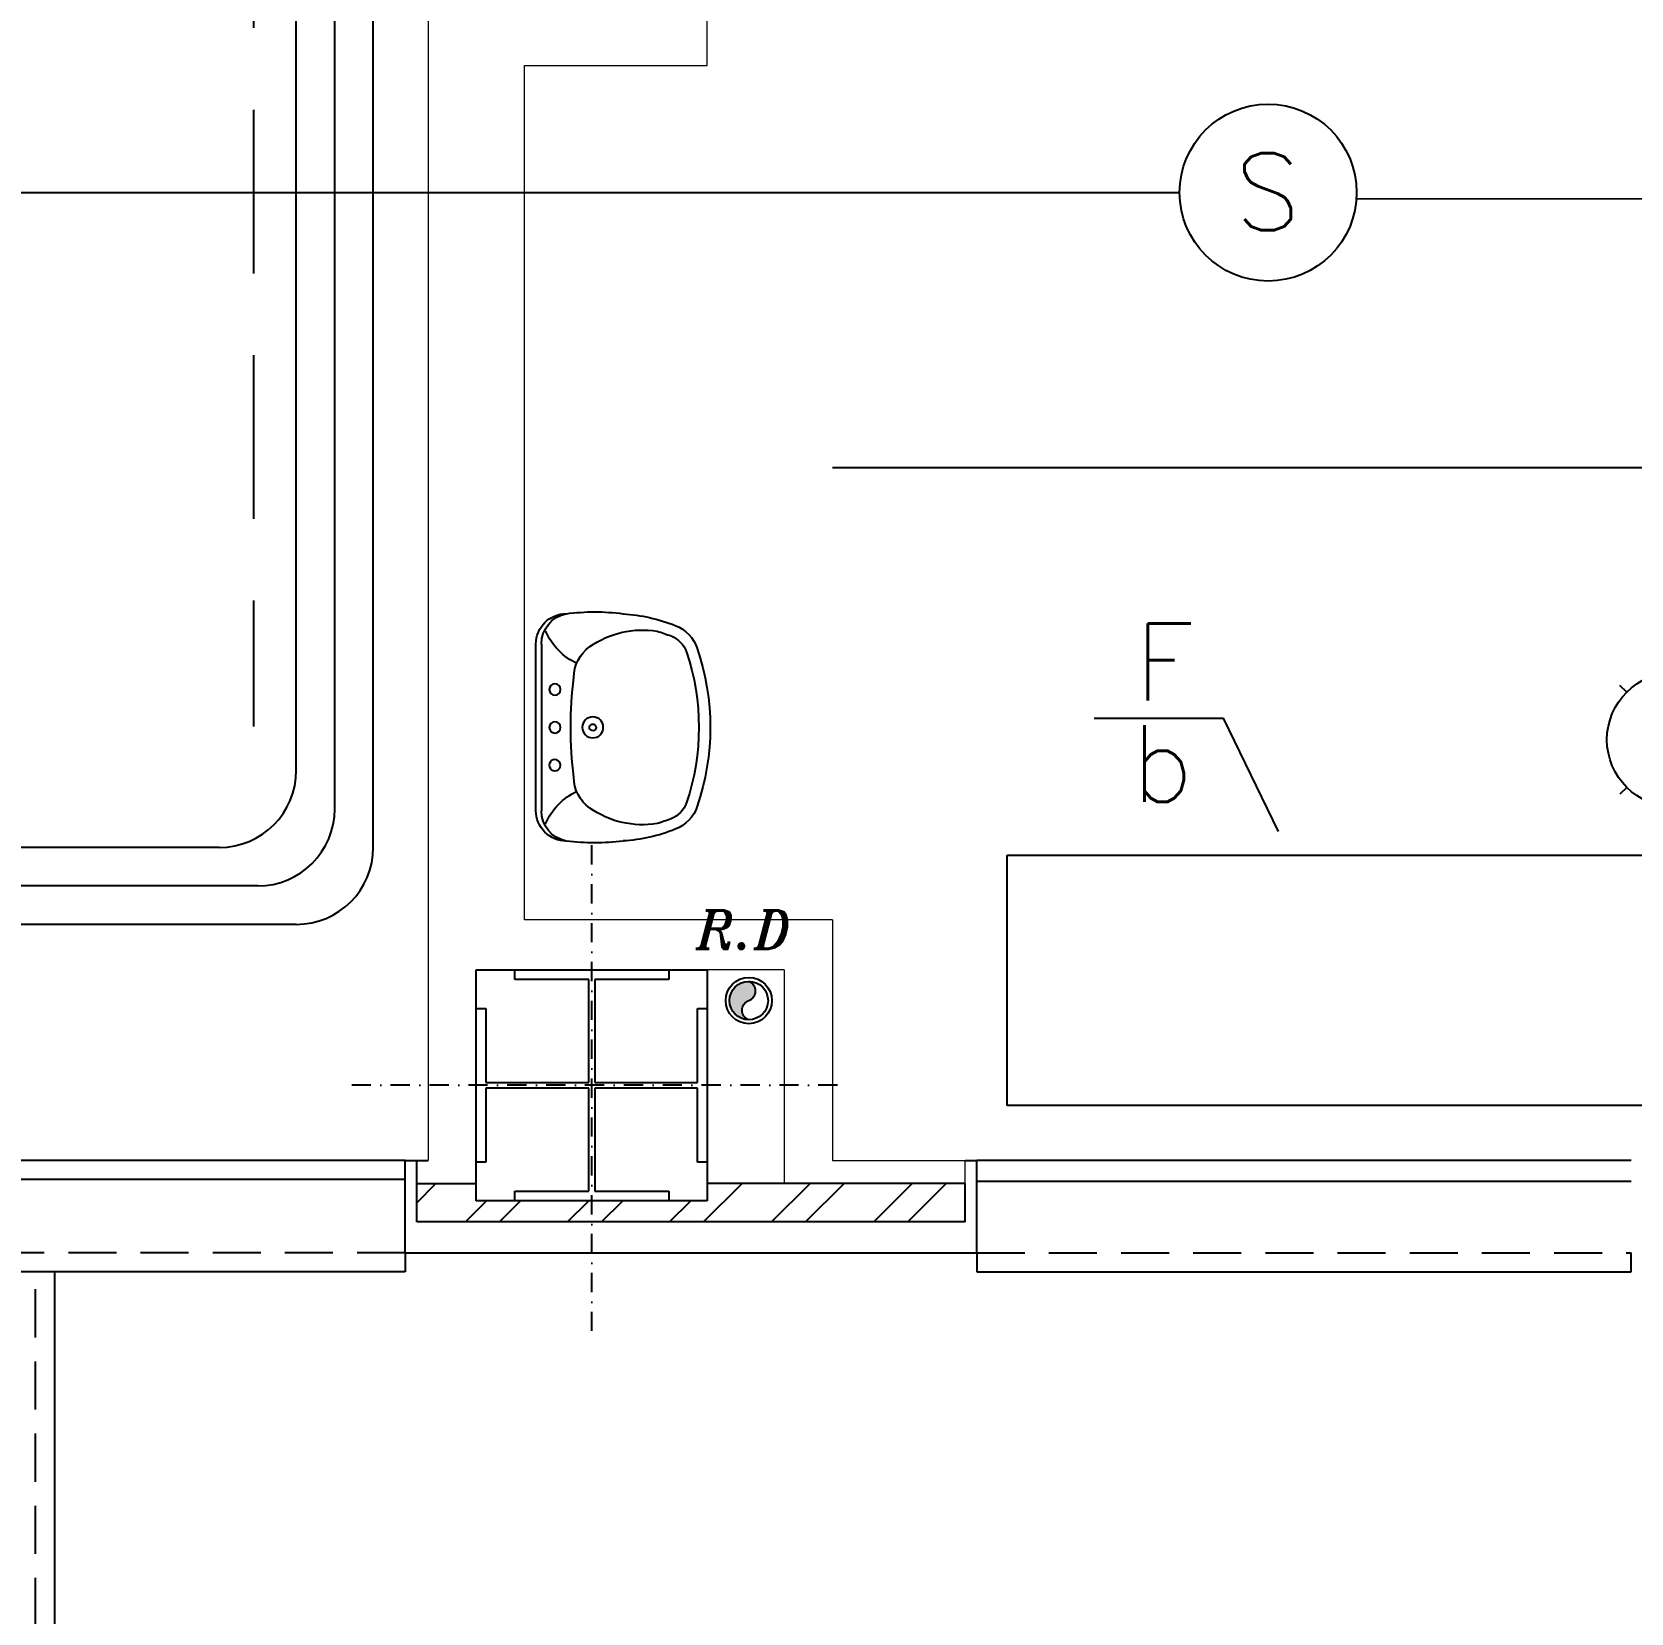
# Model space of a CAD drawing. Header units: inches. Extents: x 567429 to 582707, y 126347 to 133675.
# Drawn here: x 576797.5 to 577213, y 128903.2 to 129314 of the extents above; entities that cross this region are included whole.
import ezdxf
from ezdxf.enums import TextEntityAlignment as Align

# ---------------------------------------------------------------- set-up
doc = ezdxf.new("R2010")
doc.units = ezdxf.units.IN
doc.header["$MEASUREMENT"] = 0
for name, pattern in [('DASHDOT2', [0.5, 0.25, -0.125, 0, -0.125]), ('DASHED', [0.75, 0.5, -0.25]), ('HIDDEN', [0.375, 0.25, -0.125])]:
    doc.linetypes.add(name, pattern=pattern)
for name, color, linetype in [('2', 1, 'Continuous'), ('FIRE', 3, 'Continuous'), ('FIRE WIRE', 4, 'Continuous'), ('hatch lika', 1, 'Continuous'), ('L.C C.T', 5, 'Continuous'), ('mobl', 11, 'Continuous'), ('nama', 2, 'Continuous'), ('navdan', 30, 'Continuous'), ('RD', 30, 'Continuous'), ('SOTOON', 2, 'Continuous'), ('wall kanaf', 4, 'Continuous'), ('wall lika', 1, 'Continuous'), ('win', 1, 'Continuous')]:
    doc.layers.add(name, color=color, linetype=linetype)
doc.styles.add('ITALICT', font='italict', dxfattribs={"height": 22.5})
doc.styles.add('ROMANS', font='romans.shx')
doc.linetypes.add('ZIGZAG', pattern='A,0.0001,-0.2,[131,ltypeshp.shx,S=0.2,R=0,X=-0.2,Y=0],-0.4,[131,ltypeshp.shx,S=0.2,R=180,X=0.2,Y=0],-0.2', length=0.8001)

# ---------------------------------------------------------------- blocks, each defined once
blk = doc.blocks.new('navdan122')
at = {"layer": 'navdan'}
blk.add_hatch(color=21, dxfattribs=at).paths.add_polyline_path([(0, 5, 0.414214), (-5, 0, 0.414214), (0, -5, -0.700791), (0, 0, 0.700791)])
at = {"layer": 'navdan', "color": 21}
blk.add_lwpolyline([(0, -5, -0.700791), (0, 0, 0.700791), (0, 5, 2.49001)], format="xyb", dxfattribs=at)
for radius in [6, 5]:
    blk.add_circle((0, 0), radius, dxfattribs=at)
at = {"layer": 'navdan', "color": 21, "style": 'ITALICT'}
blk.add_text('R.D', height=10, dxfattribs=at).set_placement((-13.72, 13.44))
blk = doc.blocks.new('S&H')
at = {"layer": 'FIRE'}
blk.add_circle((0, 0), 22.99, dxfattribs=at)
at = {"layer": 'FIRE', "color": 2, "style": 'ROMANS'}
blk.add_text('S', height=20, dxfattribs=at).set_placement((-0.14, 0.2), align=Align.MIDDLE)

msp = doc.modelspace()

# ---------------------------------------------------------------- linework, layer by layer
at = {"layer": '2', "color": 15}
msp.add_line((576803.49, 128374.79), (576803.49, 128991.79), dxfattribs=at)
at = {"layer": 'FIRE', "color": 30}
for p in [(577073.5, 129135.71), (577121.42, 129106.25)]:
    msp.add_line(p, (577107.08, 129135.71), dxfattribs=at)
at = {"layer": 'FIRE WIRE', "color": 1, "linetype": 'DASHED', "ltscale": 85}
msp.add_line((576855.09, 129803.75), (576855.09, 129133.53), dxfattribs=at)
at = {"layer": 'FIRE WIRE'}
for p, q in [((577095.72, 129272.21, 0), (576788.95, 129272.21, 0)), ((577141.64, 129270.66, 0), (577411.06, 129270.51))]:
    msp.add_line(p, q, dxfattribs=at)
at = {"layer": 'hatch lika', "color": 15}
for p, q in [((576897.49, 129009.79), (576902.49, 129014.79)), ((576972.04, 129004.79), (576982.04, 129014.79)), ((576972.99, 129014.58), (576973.2, 129014.79)), ((576989.71, 129004.79), (576999.71, 129014.79)), ((576998.55, 129004.79), (577008.55, 129014.79)), ((577016.23, 129004.79), (577026.23, 129014.79)), ((577025.07, 129004.79), (577035.07, 129014.79)), ((576910.16, 129004.79), (576915.67, 129010.29)), ((576919, 129004.79), (576924.5, 129010.29)), ((576936.68, 129004.79), (576942.18, 129010.29)), ((576945.52, 129004.79), (576951.02, 129010.29)), ((576963.2, 129004.79), (576968.7, 129010.29))]:
    msp.add_line(p, q, dxfattribs=at)
at = {"layer": 'L.C C.T', "color": 2, "ltscale": 7}
for p, q in [((576866.21, 129122.1), (576866.21, 131028.04)), ((576886.21, 129102.1), (576886.21, 129942.76)), ((576846.21, 129102.1), (574352.63, 129102.1)), ((576866.21, 129082.1), (574372.63, 129082.1))]:
    msp.add_line(p, q, dxfattribs=at)
at = {"layer": 'L.C C.T'}
for p, q in [((576876.21, 129112.1), (576876.21, 129952.76)), ((576856.21, 129092.1), (574362.63, 129092.1))]:
    msp.add_line(p, q, dxfattribs=at)
at = {"layer": 'L.C C.T', "color": 2, "ltscale": 7}
for centre in [(576846.21, 129122.1, 0), (576866.21, 129102.1, 0)]:
    msp.add_arc(centre, 20, 270, 0, dxfattribs=at)
at = {"layer": 'L.C C.T'}
msp.add_arc((576856.21, 129112.1, 0), 20, 270, 0, dxfattribs=at)
at = {"layer": 'mobl', "color": 15, "linetype": 'ZIGZAG', "ltscale": 20}
msp.add_line((577005.49, 129200.79), (577252.99, 129200.79), dxfattribs=at)
at = {"layer": 'mobl', "color": 15}
for p, q in [((576928.49, 129111.64), (576928.49, 129154.94)), ((576929.96, 129154.94), (576929.96, 129111.64)), ((577211.87, 129142.44), (577210.1, 129144.21)), ((577211.87, 129117.69), (577210.1, 129115.92)), ((577050.87, 129100.05), (577245.87, 129100.05)), ((577050.87, 129035.05), (577050.87, 129100.05)), ((577245.87, 129035.05), (577050.87, 129035.05))]:
    msp.add_line(p, q, dxfattribs=at)
msp.add_circle((577224.24, 129130.07), 17.5, dxfattribs=at)
at = {"layer": 'mobl', "color": 15, "extrusion": (0, 0, -1)}
for centre, major_axis, start_param, end_param in [((576936.36, 129154.94), (-5.57, 5.57), 5.497787, 7.068583), ((576937.77, 129155.12), (5.53, 5.53), 3.90302, 5.315595), ((576943.74, 129106.36), (40.26, 40.26), -0.915396, -0.6554), ((576948.19, 129117.91), (31.81, 31.81), -0.720194, -0.410464), ((576946.02, 129164.68), (11.53, 11.53), 2.786218, 3.527314), ((576956.11, 129134.96), (16.7, 16.7), -1.399812, -0.621079), ((576948.19, 129117.91), (-29.73, 29.73), 1.069606, 1.160332), ((576948.19, 129117.91), (-29.73, 29.73), 1.069606, 1.160332), ((576961.06, 129150.62), (-4.87, 4.87), 1.160332, 2.030166), ((576961.06, 129150.62), (-6.96, 6.96), 1.160332, 2.030166), ((576948.17, 129146.22), (6.96, 6.96), 3.926991, 4.883374), ((576909.79, 129133.29), (43.14, 43.14), 0.459369, 1.111427), ((576909.79, 129133.29), (-45.23, 45.23), 2.030166, 2.682223), ((576933.41, 129143.13), (-1.04, 1.04), 2.356194490334493, 8.639379797514078), ((577042.67, 129133.29), (-74.35, 74.35), 5.374456, 5.621119), ((576933.41, 129133.29), (-1.04, 1.04), 2.356194490343571, 8.639379797523157), ((576943.25, 129133.29), (1.93, 1.93), 0.785398, 7.068583), ((576943.25, 129133.29), (0.609, 0.609), 2.356194, 5.497787), ((576943.25, 129133.29), (0.609, 0.609), -0.785398, 2.356194), ((576943.25, 129133.29), (0.609, 0.609), -0.785398, 2.356194), ((576933.41, 129123.45), (-1.04, 1.04), 2.35619449030506, 8.639379797484647), ((576948.17, 129120.35), (6.96, 6.96), 2.970608, 3.926991), ((576946.02, 129101.9), (11.53, 11.53), 4.326668, 5.067763), ((576936.36, 129111.64), (5.57, 5.57), 2.356194, 3.926991), ((576937.77, 129111.45), (-5.53, 5.53), 4.109183, 5.521758), ((576956.11, 129131.61), (16.7, 16.7), 2.191875, 2.970608), ((576961.06, 129115.96), (4.87, 4.87), 1.111427, 1.98126), ((576961.06, 129115.96), (6.96, 6.96), 1.111427, 1.98126), ((576948.19, 129148.66), (-29.73, 29.73), 3.552057, 3.642783), ((576948.19, 129148.66), (-29.73, 29.73), 3.552057, 3.642783), ((576943.74, 129160.22), (40.26, 40.26), 2.226196, 2.486193), ((576948.19, 129148.66), (31.81, 31.81), 1.98126, 2.29099)]:
    msp.add_ellipse(centre, major_axis=major_axis, ratio=1, start_param=start_param, end_param=end_param, dxfattribs=at)
at = {"layer": 'nama', "color": 15}
for p, q in [((576894.49, 129020.78), (576897.49, 129020.78)), ((576894.49, 128996.79), (576894.49, 129020.78)), ((577039.99, 129020.79), (577042.99, 129020.79)), ((577042.99, 128996.79), (577042.99, 129020.79)), ((576894.49, 128996.79), (577042.99, 128996.79))]:
    msp.add_line(p, q, dxfattribs=at)
at = {"layer": 'SOTOON', "color": 15, "linetype": 'DASHDOT2', "ltscale": 20}
for p, q in [((576942.99, 128976.46), (576942.99, 129104.12)), ((576942.99, 128976.46), (576942.99, 129104.12)), ((576942.99, 128976.46), (576942.99, 129104.12)), ((577006.82, 129040.29), (576879.16, 129040.29)), ((577006.82, 129040.29), (576879.16, 129040.29)), ((577006.82, 129040.29), (576879.16, 129040.29))]:
    msp.add_line(p, q, dxfattribs=at)
at = {"layer": 'SOTOON', "color": 15}
for p, q in [((576912.99, 129070.29), (576972.99, 129070.29)), ((576912.99, 129010.29), (576912.99, 129070.29)), ((576912.99, 129070.29), (576972.99, 129070.29)), ((576912.99, 129010.29), (576912.99, 129070.29)), ((576912.99, 129070.29), (576972.99, 129070.29)), ((576912.99, 129010.29), (576912.99, 129070.29)), ((576922.99, 129067.79), (576922.99, 129070.29)), ((576922.99, 129070.29), (576962.99, 129070.29)), ((576922.99, 129067.79), (576922.99, 129070.29)), ((576922.99, 129070.29), (576962.99, 129070.29)), ((576922.99, 129070.29), (576962.99, 129070.29)), ((576922.99, 129067.79), (576922.99, 129070.29)), ((576962.99, 129070.29), (576962.99, 129067.79)), ((576962.99, 129070.29), (576962.99, 129067.79)), ((576962.99, 129070.29), (576962.99, 129067.79)), ((576972.99, 129070.29), (576972.99, 129010.29)), ((576972.99, 129070.29), (576972.99, 129010.29)), ((576972.99, 129070.29), (576972.99, 129010.29)), ((576942.24, 129067.79), (576922.99, 129067.79)), ((576942.24, 129067.79), (576922.99, 129067.79)), ((576942.24, 129067.79), (576922.99, 129067.79)), ((576942.24, 129041.04), (576942.24, 129067.79)), ((576942.24, 129041.04), (576942.24, 129067.79)), ((576942.24, 129041.04), (576942.24, 129067.79)), ((576962.99, 129067.79), (576943.74, 129067.79)), ((576943.74, 129067.79), (576943.74, 129041.04)), ((576962.99, 129067.79), (576943.74, 129067.79)), ((576943.74, 129067.79), (576943.74, 129041.04)), ((576962.99, 129067.79), (576943.74, 129067.79)), ((576943.74, 129067.79), (576943.74, 129041.04)), ((576912.99, 129020.29), (576912.99, 129060.29)), ((576912.99, 129060.29), (576915.49, 129060.29)), ((576912.99, 129020.29), (576912.99, 129060.29)), ((576912.99, 129060.29), (576915.49, 129060.29)), ((576912.99, 129020.29), (576912.99, 129060.29)), ((576912.99, 129060.29), (576915.49, 129060.29)), ((576915.49, 129060.29), (576915.49, 129041.04)), ((576915.49, 129060.29), (576915.49, 129041.04)), ((576915.49, 129060.29), (576915.49, 129041.04)), ((576970.49, 129041.04), (576970.49, 129060.29)), ((576970.49, 129060.29), (576972.99, 129060.29)), ((576970.49, 129041.04), (576970.49, 129060.29)), ((576970.49, 129060.29), (576972.99, 129060.29)), ((576970.49, 129041.04), (576970.49, 129060.29)), ((576970.49, 129060.29), (576972.99, 129060.29)), ((576972.99, 129060.29), (576972.99, 129020.29)), ((576972.99, 129060.29), (576972.99, 129020.29)), ((576972.99, 129060.29), (576972.99, 129020.29)), ((576915.49, 129041.04), (576942.24, 129041.04)), ((576915.49, 129041.04), (576942.24, 129041.04)), ((576915.49, 129041.04), (576942.24, 129041.04)), ((576943.74, 129041.04), (576970.49, 129041.04)), ((576943.74, 129041.04), (576970.49, 129041.04)), ((576943.74, 129041.04), (576970.49, 129041.04)), ((576942.24, 129039.54), (576915.49, 129039.54)), ((576915.49, 129039.54), (576915.49, 129020.29)), ((576942.24, 129039.54), (576915.49, 129039.54)), ((576915.49, 129039.54), (576915.49, 129020.29)), ((576942.24, 129039.54), (576915.49, 129039.54)), ((576915.49, 129039.54), (576915.49, 129020.29)), ((576942.24, 129012.79), (576942.24, 129039.54)), ((576942.24, 129012.79), (576942.24, 129039.54)), ((576942.24, 129012.79), (576942.24, 129039.54)), ((576970.49, 129039.54), (576943.74, 129039.54)), ((576943.74, 129039.54), (576943.74, 129012.79)), ((576970.49, 129039.54), (576943.74, 129039.54)), ((576943.74, 129039.54), (576943.74, 129012.79)), ((576970.49, 129039.54), (576943.74, 129039.54)), ((576943.74, 129039.54), (576943.74, 129012.79)), ((576970.49, 129020.29), (576970.49, 129039.54)), ((576970.49, 129020.29), (576970.49, 129039.54)), ((576970.49, 129020.29), (576970.49, 129039.54)), ((576915.49, 129020.29), (576912.99, 129020.29)), ((576915.49, 129020.29), (576912.99, 129020.29)), ((576915.49, 129020.29), (576912.99, 129020.29)), ((576972.99, 129020.29), (576970.49, 129020.29)), ((576972.99, 129020.29), (576970.49, 129020.29)), ((576972.99, 129020.29), (576970.49, 129020.29)), ((576922.99, 129010.29), (576922.99, 129012.79)), ((576922.99, 129012.79), (576942.24, 129012.79)), ((576922.99, 129010.29), (576922.99, 129012.79)), ((576922.99, 129012.79), (576942.24, 129012.79)), ((576922.99, 129010.29), (576922.99, 129012.79)), ((576922.99, 129012.79), (576942.24, 129012.79)), ((576943.74, 129012.79), (576962.99, 129012.79)), ((576943.74, 129012.79), (576962.99, 129012.79)), ((576943.74, 129012.79), (576962.99, 129012.79)), ((576962.99, 129012.79), (576962.99, 129010.29)), ((576962.99, 129012.79), (576962.99, 129010.29)), ((576962.99, 129012.79), (576962.99, 129010.29)), ((576972.99, 129010.29), (576912.99, 129010.29)), ((576972.99, 129010.29), (576912.99, 129010.29)), ((576972.99, 129010.29), (576912.99, 129010.29)), ((576962.99, 129010.29), (576922.99, 129010.29)), ((576962.99, 129010.29), (576922.99, 129010.29)), ((576962.99, 129010.29), (576922.99, 129010.29))]:
    msp.add_line(p, q, dxfattribs=at)
at = {"layer": 'wall kanaf', "color": 15, "lineweight": 20, "ltscale": 0.1}
for p, q in [((576900.49, 129592.79), (576900.49, 129020.78)), ((576972.99, 129305.29), (576972.99, 129430.29)), ((576925.49, 129305.29), (576972.99, 129305.29)), ((576925.49, 129083.29), (576925.49, 129305.29)), ((577005.49, 129083.29), (576925.49, 129083.29)), ((577005.49, 129083.29), (577005.49, 129020.79)), ((576992.99, 129070.29), (576972.99, 129070.29)), ((576992.99, 129070.29), (576992.99, 129014.79)), ((577005.49, 129020.79), (577039.99, 129020.79)), ((577039.99, 129014.79), (577039.99, 129020.79))]:
    msp.add_line(p, q, dxfattribs=at)
at = {"layer": 'wall kanaf', "color": 15, "ltscale": 0.1}
for p, q in [((576897.49, 129020.78), (576900.49, 129020.78)), ((576897.49, 129014.79), (576897.49, 129020.78))]:
    msp.add_line(p, q, dxfattribs=at)
at = {"layer": 'wall lika', "color": 15}
for p, q in [((576897.49, 129014.79), (576912.99, 129014.79)), ((576897.49, 129004.79), (576897.49, 129014.79)), ((577039.99, 129014.79), (576972.99, 129014.79)), ((577039.99, 129004.79), (577039.99, 129014.79)), ((577039.99, 129004.79), (576897.49, 129004.79))]:
    msp.add_line(p, q, dxfattribs=at)
at = {"layer": 'win', "color": 15}
for p, q in [((576894.49, 129020.78), (576774.49, 129020.79)), ((577212.99, 129020.79, 0), (577042.99, 129020.79)), ((576894.49, 129015.78), (576774.49, 129015.79)), ((577212.99, 129015.29, 0), (577042.99, 129015.29)), ((576894.49, 128996.79), (576894.49, 128991.79)), ((577042.99, 128996.79), (577042.99, 128991.79)), ((577212.99, 128991.79), (577212.99, 128996.79)), ((576894.49, 128991.79), (576774.49, 128991.79)), ((577042.99, 128991.79), (577212.99, 128991.79))]:
    msp.add_line(p, q, dxfattribs=at)
at = {"layer": 'win', "color": 15, "linetype": 'HIDDEN', "ltscale": 50}
for p, q in [((576894.49, 128996.79), (576774.49, 128996.79)), ((577042.99, 128996.79), (577212.99, 128996.79)), ((576798.49, 128374.79), (576798.49, 128991.79))]:
    msp.add_line(p, q, dxfattribs=at)

# ---------------------------------------------------------------- block references
at = {"layer": 'FIRE'}
msp.add_blockref('S&H', (577118.71, 129272.24, 0), dxfattribs=at)
at = {"layer": 'RD'}
msp.add_blockref('navdan122', (576983.77, 129062.3), dxfattribs=at)

# ---------------------------------------------------------------- texts
at = {"layer": 'FIRE', "color": 2, "style": 'ROMANS'}
for s, p in [('F', (577091.77, 129150.26)), ('b', (577091.27, 129123.9))]:
    msp.add_text(s, height=20, dxfattribs=at).set_placement(p, align=Align.MIDDLE)

doc.saveas('drawing.dxf')
